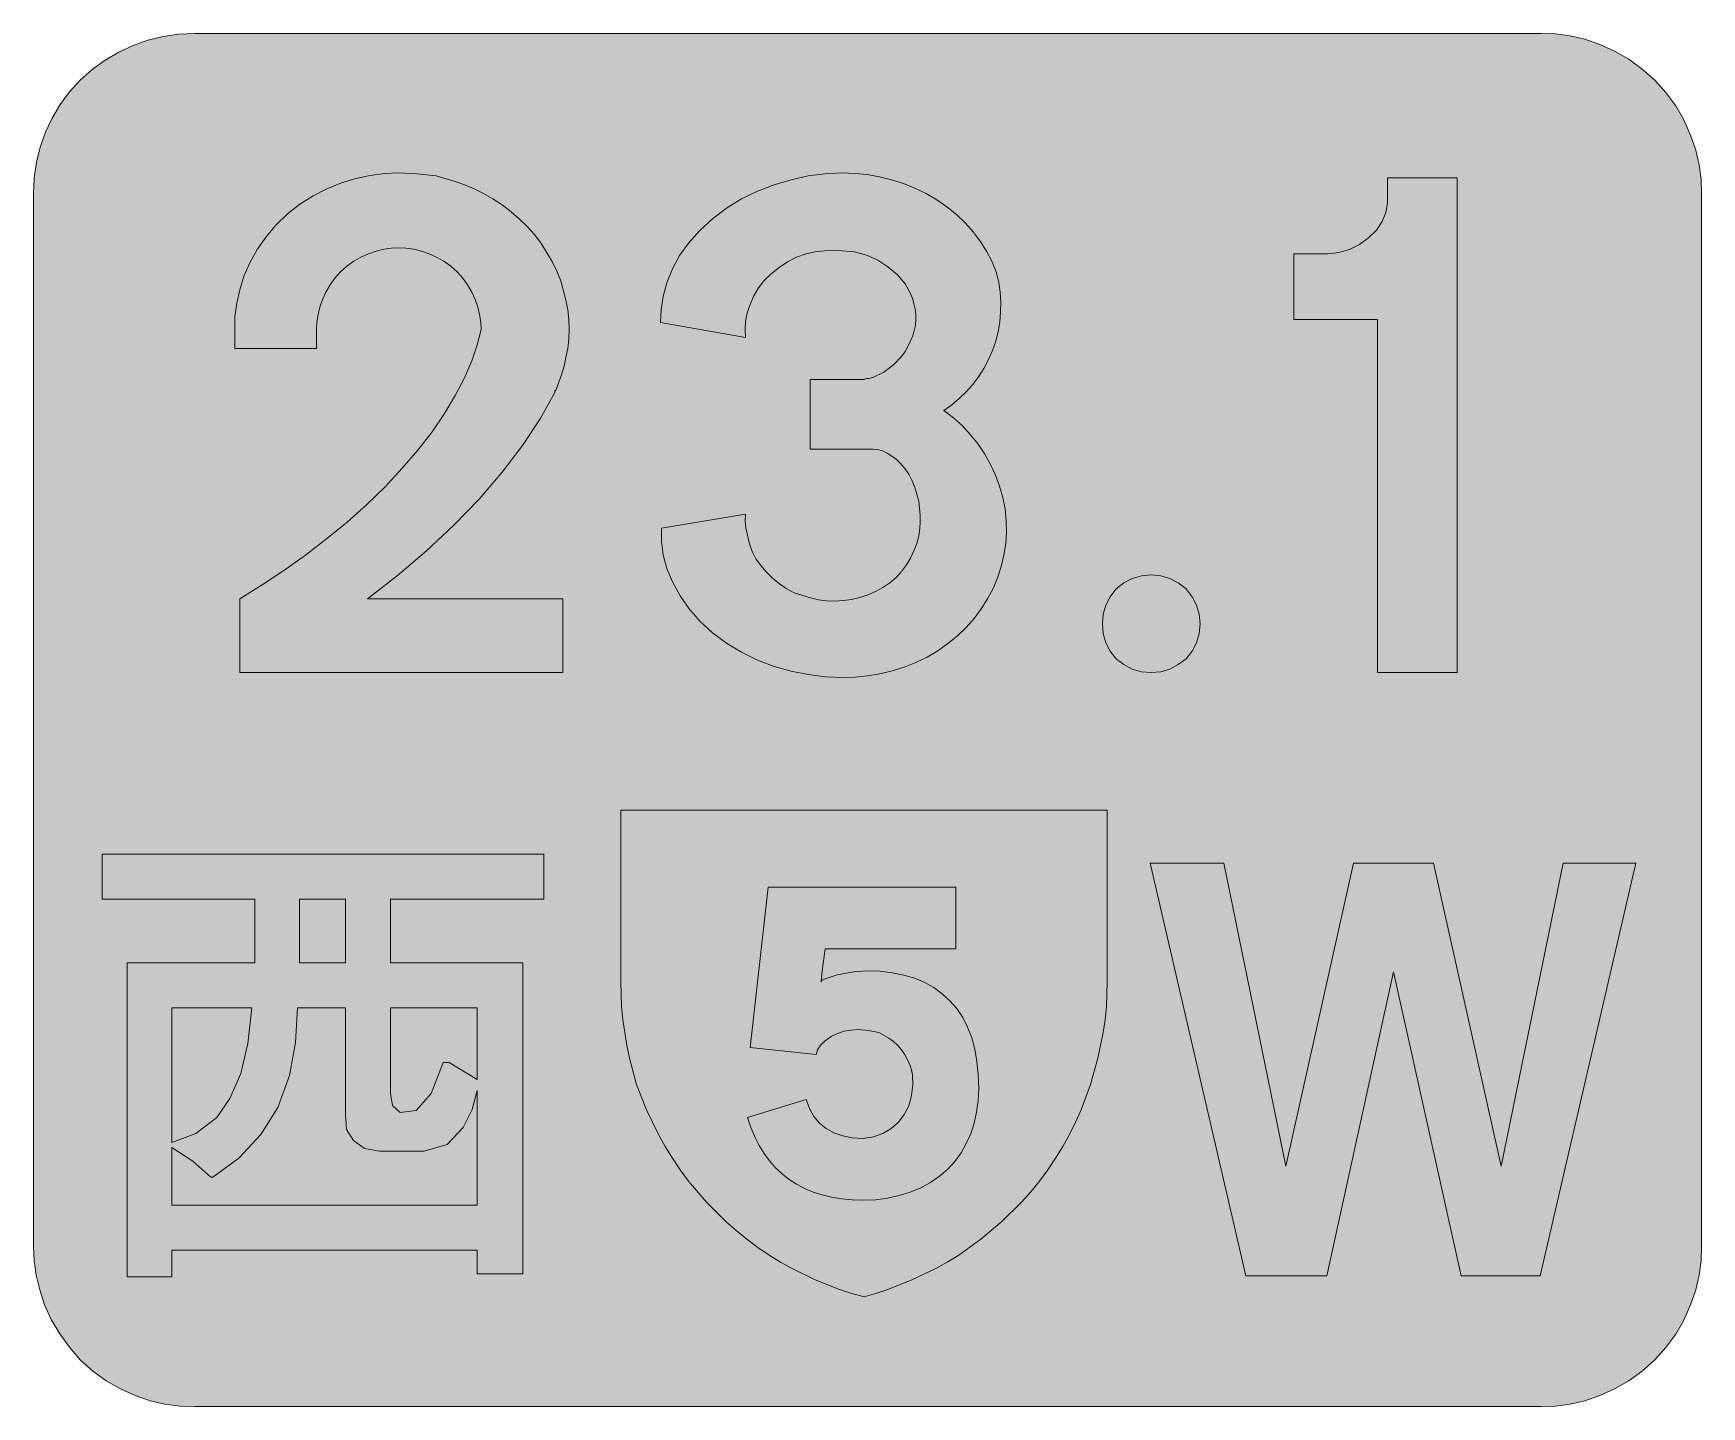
# Model space of a CAD drawing. Header units: metres. Extents: x 135 to 436, y 12 to 260.
import ezdxf

# ---------------------------------------------------------------- set-up
doc = ezdxf.new("R2010")
doc.units = ezdxf.units.M
for name, color, linetype, true_color in [('FILL_BLACK_000000', 7, 'Continuous', 0x000000), ('FILL_LIME_00FF00', 7, 'Continuous', 0x00ff00), ('FILL_WHITE_FFFFFF', 7, 'Continuous', 0xffffff), ('FILL_YELLOW_FFFF00', 7, 'Continuous', 0xffff00)]:
    doc.layers.add(name, color=color, linetype=linetype, true_color=true_color)

msp = doc.modelspace()

# ---------------------------------------------------------------- hatches: boundary and pattern name
at = {"layer": 'FILL_BLACK_000000', "true_color": 0x000000}
h = msp.add_hatch(color=7, dxfattribs=at)
h.dxf.hatch_style = 1
h.paths.add_polyline_path([(301.14, 94.68), (277.56, 94.68), (277.02, 90.72), (276.84, 88.74), (277, 89.01), (277.56, 89.28), (279.72, 90), (282.78, 90.54), (285.12, 90.72), (287.48, 90.64), (289.71, 90.38), (291.79, 89.96), (293.74, 89.37), (295.54, 88.61), (297.19, 87.68), (298.7, 86.59), (300.06, 85.32), (301.32, 83.89), (302.39, 82.29), (303.29, 80.53), (304.02, 78.62), (304.58, 76.55), (304.97, 74.33), (305.2, 71.98), (305.28, 69.48), (305.19, 67.3), (304.91, 65.2), (304.46, 63.21), (303.84, 61.31), (303.05, 59.53), (302.09, 57.86), (300.97, 56.32), (299.7, 54.9), (298.21, 53.63), (296.58, 52.51), (294.81, 51.55), (292.93, 50.76), (290.93, 50.14), (288.84, 49.69), (286.66, 49.41), (284.4, 49.32), (282.42, 49.38), (280.53, 49.56), (278.72, 49.85), (277.01, 50.26), (275.39, 50.79), (273.85, 51.44), (272.41, 52.2), (271.06, 53.08), (269.8, 54.07), (268.62, 55.18), (267.54, 56.41), (266.55, 57.75), (265.66, 59.21), (264.85, 60.78), (264.14, 62.46), (263.52, 64.26), (274.14, 67.5), (274.75, 65.85), (275.53, 64.42), (276.52, 63.22), (277.74, 62.28), (279.16, 61.47), (280.73, 60.91), (282.47, 60.58), (284.4, 60.48), (286.28, 60.77), (287.98, 61.37), (289.49, 62.24), (290.79, 63.38), (291.85, 64.77), (292.65, 66.38), (293.18, 68.2), (293.4, 70.2), (293.33, 71.93), (293.17, 72.86), (292.86, 73.8), (291.91, 75.65), (291.34, 76.48), (290.7, 77.22), (289.89, 77.97), (289.06, 78.59), (287.28, 79.56), (285.39, 79.97), (283.5, 80.1), (282.26, 80.03), (281, 79.81), (279.78, 79.42), (278.64, 78.84), (277.56, 78.11), (276.75, 77.29), (276.21, 76.44), (275.94, 75.6), (264.06, 76.86), (267.3, 105.84), (301.14, 105.84), (301.14, 94.68)])
at = {"layer": 'FILL_LIME_00FF00', "true_color": 0x00ff00}
h = msp.add_hatch(color=7, dxfattribs=at)
h.dxf.hatch_style = 1
h.paths.add_polyline_path([(406.8, 259.92), (409.4, 259.81), (412.04, 259.47), (414.72, 258.86), (417.42, 257.94), (420.08, 256.72), (422.64, 255.24), (425.06, 253.48), (427.32, 251.46), (429.34, 249.23), (431.1, 246.85), (432.58, 244.3), (433.8, 241.56), (434.72, 238.86), (435.33, 236.18), (435.67, 233.54), (435.78, 230.94), (435.78, 41.04), (435.67, 38.44), (435.33, 35.8), (434.72, 33.12), (433.8, 30.42), (432.58, 27.68), (431.1, 25.13), (429.34, 22.75), (427.32, 20.52), (425.06, 18.49), (422.64, 16.74), (420.08, 15.25), (417.42, 14.04), (414.72, 13.12), (412.04, 12.51), (409.4, 12.17), (406.8, 12.06), (163.8, 12.06), (161.1, 12.17), (158.4, 12.51), (155.7, 13.12), (153, 14.04), (150.34, 15.25), (147.78, 16.74), (145.36, 18.49), (143.1, 20.52), (141.15, 22.78), (139.39, 25.2), (137.86, 27.76), (136.62, 30.42), (135.78, 33.12), (135.16, 35.8), (134.77, 38.44), (134.64, 41.04), (134.64, 230.94), (134.78, 233.82), (135.2, 236.65), (135.89, 239.41), (136.84, 242.08), (138.05, 244.64), (139.5, 247.06), (141.19, 249.35), (143.1, 251.46), (145.27, 253.37), (147.6, 255.06), (150.06, 256.51), (152.64, 257.71), (155.32, 258.67), (158.08, 259.36), (160.92, 259.78), (163.8, 259.92), (406.8, 259.92)])
at = {"layer": 'FILL_WHITE_FFFFFF', "true_color": 0xffffff}
h = msp.add_hatch(color=7, dxfattribs=at)
h.dxf.hatch_style = 1
h.paths.add_polyline_path([(171, 203.04), (171, 208.8), (171.35, 211.23), (171.88, 213.66), (172.65, 216.09), (173.7, 218.52), (175.05, 220.91), (176.65, 223.2), (178.48, 225.35), (180.54, 227.34), (182.77, 229.1), (185.13, 230.6), (187.63, 231.87), (190.26, 232.92), (192.85, 233.73), (195.46, 234.29), (198.03, 234.62), (200.52, 234.72), (203.87, 234.58), (207.36, 234.18), (210.78, 233.21), (212.52, 232.59), (214.2, 231.84), (215.92, 230.99), (217.6, 230.04), (219.24, 228.95), (220.86, 227.7), (222.31, 226.45), (223.69, 225.11), (225.01, 223.68), (226.26, 222.12), (228.26, 218.77), (229.12, 217.03), (229.86, 215.28), (230.78, 211.77), (231.1, 210.01), (231.3, 208.26), (231.37, 206.43), (231.3, 204.7), (231.1, 203.05), (230.76, 201.42), (230.43, 199.83), (229.99, 198.31), (228.96, 195.48), (228.78, 195.48), (228.78, 195.12), (226.11, 190.36), (222.95, 185.56), (219.29, 180.72), (215.1, 175.86), (210.56, 171.15), (205.63, 166.52), (200.39, 162.06), (194.94, 157.86), (230.22, 157.86), (230.22, 144.54), (171.9, 144.54), (171.9, 157.86), (175.92, 160.36), (179.86, 162.99), (183.75, 165.76), (187.56, 168.66), (191.27, 171.69), (194.8, 174.85), (198.14, 178.1), (201.24, 181.44), (204.07, 184.71), (206.62, 188.01), (208.86, 191.31), (210.78, 194.58), (212.47, 197.75), (213.79, 200.79), (214.78, 203.69), (215.46, 206.46), (215.39, 207.81), (215.19, 209.16), (214.85, 210.51), (214.38, 211.86), (213.77, 213.2), (213.03, 214.51), (212.15, 215.76), (211.14, 216.9), (210, 217.91), (208.75, 218.79), (207.44, 219.53), (206.1, 220.14), (204.72, 220.61), (203.31, 220.95), (201.9, 221.15), (200.52, 221.22), (199.25, 221.15), (197.89, 220.95), (196.5, 220.61), (195.12, 220.14), (193.78, 219.53), (192.46, 218.79), (191.22, 217.91), (190.08, 216.9), (189.07, 215.76), (188.19, 214.51), (187.45, 213.2), (186.84, 211.86), (186.37, 210.51), (186.03, 209.16), (185.83, 207.81), (185.76, 206.46), (185.76, 203.04), (171, 203.04)])
h = msp.add_hatch(color=7, dxfattribs=at)
h.dxf.hatch_style = 1
h.paths.add_polyline_path([(294.73, 171.75), (294.7, 172.93), (294.48, 175.5), (293.78, 177.93), (293.29, 179.14), (292.68, 180.36), (291.97, 181.37), (291.22, 182.25), (290.43, 182.99), (289.62, 183.6), (288.78, 184.18), (287.91, 184.57), (287.04, 184.79), (286.2, 184.86), (274.86, 184.86), (274.86, 197.46), (284.58, 197.46), (285.03, 197.62), (285.48, 197.64), (286.2, 197.82), (288.15, 198.79), (289.89, 200.07), (291.36, 201.62), (291.98, 202.48), (292.5, 203.4), (293.38, 205.32), (293.85, 207.27), (293.93, 208.25), (293.92, 209.22), (293.8, 210.19), (293.58, 211.14), (293.33, 212.08), (292.98, 212.99), (291.98, 214.74), (290.62, 216.35), (288.9, 217.8), (287.05, 219.01), (285.03, 219.91), (282.88, 220.48), (280.62, 220.68), (279.08, 220.75), (277.45, 220.68), (275.79, 220.48), (274.14, 220.14), (272.42, 219.5), (270.79, 218.68), (269.25, 217.68), (267.84, 216.54), (266.59, 215.36), (265.54, 214.02), (264.7, 212.54), (264.06, 210.96), (263.51, 209.47), (263.2, 207.99), (263.1, 206.5), (263.16, 205.02), (247.86, 207.72), (247.97, 210.05), (248.33, 212.44), (249, 214.91), (250.02, 217.44), (251.3, 219.83), (252.94, 222.14), (254.93, 224.35), (257.22, 226.44), (259.75, 228.36), (262.46, 230.04), (265.35, 231.45), (268.38, 232.56), (271.44, 233.5), (274.5, 234.18), (277.56, 234.58), (280.62, 234.72), (282.91, 234.64), (285.16, 234.42), (287.39, 234.04), (289.57, 233.5), (291.71, 232.82), (293.78, 231.99), (295.79, 231), (297.72, 229.86), (299.55, 228.59), (301.26, 227.2), (302.83, 225.7), (304.27, 224.1), (305.56, 222.4), (306.71, 220.6), (307.69, 218.7), (308.52, 216.72), (308.92, 214.96), (309.17, 213.18), (309.27, 211.41), (309.24, 209.63), (309.07, 207.87), (308.77, 206.11), (308.35, 204.38), (307.8, 202.68), (307.07, 201.03), (306.22, 199.45), (305.26, 197.95), (304.2, 196.54), (303.04, 195.22), (301.78, 194), (300.42, 192.88), (298.98, 191.88), (300.73, 190.53), (302.35, 189.06), (303.83, 187.47), (305.17, 185.78), (306.36, 184), (307.41, 182.13), (308.31, 180.2), (309.06, 178.2), (309.64, 176.16), (310.04, 174.09), (310.26, 172.01), (310.3, 169.92), (310.16, 167.83), (309.84, 165.75), (309.36, 163.68), (308.7, 161.64), (307.87, 159.71), (306.89, 157.84), (305.74, 156.04), (304.45, 154.33), (303.01, 152.71), (301.44, 151.19), (299.73, 149.78), (297.9, 148.5), (295.96, 147.36), (293.93, 146.37), (291.83, 145.54), (289.66, 144.85), (287.45, 144.32), (285.19, 143.94), (282.91, 143.72), (280.62, 143.64), (277.63, 143.77), (274.5, 144.18), (271.44, 144.83), (268.38, 145.62), (265.35, 146.8), (262.46, 148.21), (259.75, 149.85), (257.22, 151.74), (254.96, 153.83), (253.01, 156.06), (251.37, 158.42), (250.02, 160.92), (249, 163.35), (248.35, 165.78), (248.05, 168.21), (248.04, 170.64), (263.16, 173.16), (263.12, 171.91), (263.25, 170.59), (263.88, 167.76), (264.38, 166.42), (265.07, 165.1), (265.93, 163.86), (266.94, 162.72), (268.08, 161.57), (269.32, 160.56), (270.64, 159.68), (271.98, 158.94), (274.93, 158.02), (276.36, 157.7), (277.74, 157.5), (279.29, 157.44), (280.83, 157.53), (282.35, 157.75), (283.84, 158.11), (285.28, 158.59), (286.68, 159.2), (288, 159.91), (289.26, 160.74), (290.36, 161.73), (291.34, 162.82), (292.22, 163.98), (292.97, 165.22), (293.6, 166.51), (294.09, 167.85), (294.45, 169.23), (294.66, 170.64), (294.73, 171.75)])
h = msp.add_hatch(color=7, dxfattribs=at)
h.dxf.hatch_style = 1
h.paths.add_polyline_path([(377.28, 144.54), (377.28, 208.26), (362.16, 208.26), (362.16, 220.14), (368.28, 220.14), (370.29, 220.34), (372.24, 220.91), (374.05, 221.81), (375.66, 223.02), (377.08, 224.43), (378.11, 225.97), (378.77, 227.6), (379.08, 229.32), (379.08, 233.82), (391.68, 233.82), (391.68, 144.54), (377.28, 144.54)])
h = msp.add_hatch(color=7, dxfattribs=at)
h.dxf.hatch_style = 1
h.paths.add_polyline_path([(345.07, 151.62), (344.59, 149.94), (343.8, 148.4), (342.72, 147.06), (341.31, 145.98), (339.77, 145.19), (338.14, 144.71), (336.42, 144.54), (334.68, 144.71), (333, 145.19), (331.46, 145.98), (330.12, 147.06), (329.04, 148.4), (328.25, 149.94), (327.77, 151.62), (327.6, 153.36), (327.77, 155.08), (328.25, 156.71), (329.04, 158.25), (330.12, 159.66), (331.46, 160.74), (333, 161.53), (334.68, 162.01), (336.42, 162.18), (338.14, 162.01), (339.77, 161.53), (341.31, 160.74), (342.72, 159.66), (343.8, 158.25), (344.59, 156.71), (345.07, 155.08), (345.24, 153.36), (345.07, 151.62)])
h = msp.add_hatch(color=7, dxfattribs=at)
h.dxf.hatch_style = 1
h.paths.add_polyline_path([(159.66, 35.46), (151.56, 35.46), (151.56, 92.16), (174.6, 92.16), (174.6, 103.68), (147.06, 103.68), (147.06, 111.78), (226.8, 111.78), (226.8, 103.68), (199.08, 103.68), (199.08, 92.16), (223.02, 92.16), (223.02, 36), (214.74, 36), (214.74, 40.32), (159.66, 40.32), (159.66, 35.46)])
h.paths.add_polyline_path([(190.98, 92.16), (190.98, 103.68), (182.7, 103.68), (182.7, 92.16), (190.98, 92.16)], flags=16)
h.paths.add_polyline_path([(203.76, 65.52), (206.46, 68.58), (208.62, 74.16), (209.7, 74.16), (214.74, 71.1), (214.74, 84.06), (199.08, 84.06), (199.08, 68.58), (199.44, 66.42), (200.88, 65.16), (203.76, 65.52)], flags=16)
h.paths.add_polyline_path([(167.76, 64.26), (170.1, 67.68), (172.08, 72.18), (173.34, 77.58), (174.06, 84.06), (159.66, 84.06), (159.66, 59.76), (163.98, 61.38), (167.76, 64.26)], flags=16)
h.paths.add_polyline_path([(214.74, 69.12), (213.84, 65.7), (212.22, 62.46), (209.34, 59.4), (205.2, 58.14), (197.1, 58.14), (194.4, 58.68), (192.42, 60.12), (191.16, 62.1), (190.98, 64.8), (190.98, 84.06), (182.34, 84.06), (181.98, 77.76), (180.9, 71.82), (178.74, 66.06), (175.68, 61.2), (171.72, 56.88), (167.04, 53.46), (166.68, 53.46), (163.44, 56.34), (159.66, 58.86), (159.66, 48.42), (214.74, 48.42), (214.74, 69.12)], flags=16)
h = msp.add_hatch(color=7, dxfattribs=at)
h.dxf.hatch_style = 1
h.paths.add_polyline_path([(336.24, 110.16), (349.56, 110.16), (360.72, 55.44), (372.96, 110.16), (387.36, 110.16), (399.6, 55.44), (410.76, 110.16), (423.9, 110.16), (406.62, 35.64), (392.4, 35.64), (380.16, 90.54), (368.1, 35.64), (353.52, 35.64), (336.24, 110.16)])
at = {"layer": 'FILL_YELLOW_FFFF00', "true_color": 0xffff00}
h = msp.add_hatch(color=7, dxfattribs=at)
h.dxf.hatch_style = 1
h.paths.add_polyline_path([(282.39, 32.46), (280.17, 33.19), (275.76, 34.92), (271.62, 36.97), (269.53, 38.13), (267.48, 39.42), (265.42, 40.81), (263.43, 42.29), (261.51, 43.84), (259.65, 45.47), (256.14, 48.96), (252.9, 52.74), (251.4, 54.79), (249.99, 56.89), (248.69, 59.02), (247.48, 61.2), (245.33, 65.65), (243.54, 70.2), (242.26, 74.95), (241.74, 77.26), (241.38, 79.56), (241.04, 81.88), (240.82, 84.22), (240.66, 88.74), (240.66, 119.7), (328.5, 119.7), (328.5, 88.74), (328.34, 84.22), (328.12, 81.88), (327.78, 79.56), (326.81, 74.95), (325.44, 70.2), (324.65, 67.91), (323.75, 65.65), (322.76, 63.41), (321.66, 61.2), (320.46, 59.02), (319.16, 56.89), (317.76, 54.79), (316.26, 52.74), (314.67, 50.82), (312.99, 48.96), (309.44, 45.47), (305.65, 42.29), (301.68, 39.42), (299.62, 38.13), (297.52, 36.97), (293.22, 34.92), (288.9, 33.19), (286.74, 32.46), (284.58, 31.86), (282.39, 32.46)])

# ---------------------------------------------------------------- linework, layer by layer
at = {"layer": 'FILL_BLACK_000000', "lineweight": 0, "true_color": 0x000000}
msp.add_lwpolyline([(301.14, 94.68), (277.56, 94.68), (277.02, 90.72), (276.84, 88.74), (277, 89.01), (277.56, 89.28), (279.72, 90), (282.78, 90.54), (285.12, 90.72), (287.48, 90.64), (289.71, 90.38), (291.79, 89.96), (293.74, 89.37), (295.54, 88.61), (297.19, 87.68), (298.7, 86.59), (300.06, 85.32), (301.32, 83.89), (302.39, 82.29), (303.29, 80.53), (304.02, 78.62), (304.58, 76.55), (304.97, 74.33), (305.2, 71.98), (305.28, 69.48), (305.19, 67.3), (304.91, 65.2), (304.46, 63.21), (303.84, 61.31), (303.05, 59.53), (302.09, 57.86), (300.97, 56.32), (299.7, 54.9), (298.21, 53.63), (296.58, 52.51), (294.81, 51.55), (292.93, 50.76), (290.93, 50.14), (288.84, 49.69), (286.66, 49.41), (284.4, 49.32), (282.42, 49.38), (280.53, 49.56), (278.72, 49.85), (277.01, 50.26), (275.39, 50.79), (273.85, 51.44), (272.41, 52.2), (271.06, 53.08), (269.8, 54.07), (268.62, 55.18), (267.54, 56.41), (266.55, 57.75), (265.66, 59.21), (264.85, 60.78), (264.14, 62.46), (263.52, 64.26), (274.14, 67.5), (274.75, 65.85), (275.53, 64.42), (276.52, 63.22), (277.74, 62.28), (279.16, 61.47), (280.73, 60.91), (282.47, 60.58), (284.4, 60.48), (286.28, 60.77), (287.98, 61.37), (289.49, 62.24), (290.79, 63.38), (291.85, 64.77), (292.65, 66.38), (293.18, 68.2), (293.4, 70.2), (293.33, 71.93), (293.17, 72.86), (292.86, 73.8), (291.91, 75.65), (291.34, 76.48), (290.7, 77.22), (289.89, 77.97), (289.06, 78.59), (287.28, 79.56), (285.39, 79.97), (283.5, 80.1), (282.26, 80.03), (281, 79.81), (279.78, 79.42), (278.64, 78.84), (277.56, 78.11), (276.75, 77.29), (276.21, 76.44), (275.94, 75.6), (264.06, 76.86), (267.3, 105.84), (301.14, 105.84)], close=True, dxfattribs=at)
at = {"layer": 'FILL_LIME_00FF00', "lineweight": 0, "true_color": 0x00ff00}
msp.add_lwpolyline([(406.8, 259.92), (409.4, 259.81), (412.04, 259.47), (414.72, 258.86), (417.42, 257.94), (420.08, 256.72), (422.64, 255.24), (425.06, 253.48), (427.32, 251.46), (429.34, 249.23), (431.1, 246.85), (432.58, 244.3), (433.8, 241.56), (434.72, 238.86), (435.33, 236.18), (435.67, 233.54), (435.78, 230.94), (435.78, 41.04), (435.67, 38.44), (435.33, 35.8), (434.72, 33.12), (433.8, 30.42), (432.58, 27.68), (431.1, 25.13), (429.34, 22.75), (427.32, 20.52), (425.06, 18.49), (422.64, 16.74), (420.08, 15.25), (417.42, 14.04), (414.72, 13.12), (412.04, 12.51), (409.4, 12.17), (406.8, 12.06), (163.8, 12.06), (161.1, 12.17), (158.4, 12.51), (155.7, 13.12), (153, 14.04), (150.34, 15.25), (147.78, 16.74), (145.36, 18.49), (143.1, 20.52), (141.15, 22.78), (139.39, 25.2), (137.86, 27.76), (136.62, 30.42), (135.78, 33.12), (135.16, 35.8), (134.77, 38.44), (134.64, 41.04), (134.64, 230.94), (134.78, 233.82), (135.2, 236.65), (135.89, 239.41), (136.84, 242.08), (138.05, 244.64), (139.5, 247.06), (141.19, 249.35), (143.1, 251.46), (145.27, 253.37), (147.6, 255.06), (150.06, 256.51), (152.64, 257.71), (155.32, 258.67), (158.08, 259.36), (160.92, 259.78), (163.8, 259.92)], close=True, dxfattribs=at)
at = {"layer": 'FILL_WHITE_FFFFFF', "lineweight": 0, "true_color": 0xffffff}
for points in [[(171, 203.04), (171, 208.8), (171.35, 211.23), (171.88, 213.66), (172.65, 216.09), (173.7, 218.52), (175.05, 220.91), (176.65, 223.2), (178.48, 225.35), (180.54, 227.34), (182.77, 229.1), (185.13, 230.6), (187.63, 231.87), (190.26, 232.92), (192.85, 233.73), (195.46, 234.29), (198.03, 234.62), (200.52, 234.72), (203.87, 234.58), (207.36, 234.18), (210.78, 233.21), (212.52, 232.59), (214.2, 231.84), (215.92, 230.99), (217.6, 230.04), (219.24, 228.95), (220.86, 227.7), (222.31, 226.45), (223.69, 225.11), (225.01, 223.68), (226.26, 222.12), (228.26, 218.77), (229.12, 217.03), (229.86, 215.28), (230.78, 211.77), (231.1, 210.01), (231.3, 208.26), (231.37, 206.43), (231.3, 204.7), (231.1, 203.05), (230.76, 201.42), (230.43, 199.83), (229.99, 198.31), (228.96, 195.48), (228.78, 195.48), (228.78, 195.12), (226.11, 190.36), (222.95, 185.56), (219.29, 180.72), (215.1, 175.86), (210.56, 171.15), (205.63, 166.52), (200.39, 162.06), (194.94, 157.86), (230.22, 157.86), (230.22, 144.54), (171.9, 144.54), (171.9, 157.86), (175.92, 160.36), (179.86, 162.99), (183.75, 165.76), (187.56, 168.66), (191.27, 171.69), (194.8, 174.85), (198.14, 178.1), (201.24, 181.44), (204.07, 184.71), (206.62, 188.01), (208.86, 191.31), (210.78, 194.58), (212.47, 197.75), (213.79, 200.79), (214.78, 203.69), (215.46, 206.46), (215.39, 207.81), (215.19, 209.16), (214.85, 210.51), (214.38, 211.86), (213.77, 213.2), (213.03, 214.51), (212.15, 215.76), (211.14, 216.9), (210, 217.91), (208.75, 218.79), (207.44, 219.53), (206.1, 220.14), (204.72, 220.61), (203.31, 220.95), (201.9, 221.15), (200.52, 221.22), (199.25, 221.15), (197.89, 220.95), (196.5, 220.61), (195.12, 220.14), (193.78, 219.53), (192.46, 218.79), (191.22, 217.91), (190.08, 216.9), (189.07, 215.76), (188.19, 214.51), (187.45, 213.2), (186.84, 211.86), (186.37, 210.51), (186.03, 209.16), (185.83, 207.81), (185.76, 206.46), (185.76, 203.04)], [(294.73, 171.75), (294.7, 172.93), (294.48, 175.5), (293.78, 177.93), (293.29, 179.14), (292.68, 180.36), (291.97, 181.37), (291.22, 182.25), (290.43, 182.99), (289.62, 183.6), (288.78, 184.18), (287.91, 184.57), (287.04, 184.79), (286.2, 184.86), (274.86, 184.86), (274.86, 197.46), (284.58, 197.46), (285.03, 197.62), (285.48, 197.64), (286.2, 197.82), (288.15, 198.79), (289.89, 200.07), (291.36, 201.62), (291.98, 202.48), (292.5, 203.4), (293.38, 205.32), (293.85, 207.27), (293.93, 208.25), (293.92, 209.22), (293.8, 210.19), (293.58, 211.14), (293.33, 212.08), (292.98, 212.99), (291.98, 214.74), (290.62, 216.35), (288.9, 217.8), (287.05, 219.01), (285.03, 219.91), (282.88, 220.48), (280.62, 220.68), (279.08, 220.75), (277.45, 220.68), (275.79, 220.48), (274.14, 220.14), (272.42, 219.5), (270.79, 218.68), (269.25, 217.68), (267.84, 216.54), (266.59, 215.36), (265.54, 214.02), (264.7, 212.54), (264.06, 210.96), (263.51, 209.47), (263.2, 207.99), (263.1, 206.5), (263.16, 205.02), (247.86, 207.72), (247.97, 210.05), (248.33, 212.44), (249, 214.91), (250.02, 217.44), (251.3, 219.83), (252.94, 222.14), (254.93, 224.35), (257.22, 226.44), (259.75, 228.36), (262.46, 230.04), (265.35, 231.45), (268.38, 232.56), (271.44, 233.5), (274.5, 234.18), (277.56, 234.58), (280.62, 234.72), (282.91, 234.64), (285.16, 234.42), (287.39, 234.04), (289.57, 233.5), (291.71, 232.82), (293.78, 231.99), (295.79, 231), (297.72, 229.86), (299.55, 228.59), (301.26, 227.2), (302.83, 225.7), (304.27, 224.1), (305.56, 222.4), (306.71, 220.6), (307.69, 218.7), (308.52, 216.72), (308.92, 214.96), (309.17, 213.18), (309.27, 211.41), (309.24, 209.63), (309.07, 207.87), (308.77, 206.11), (308.35, 204.38), (307.8, 202.68), (307.07, 201.03), (306.22, 199.45), (305.26, 197.95), (304.2, 196.54), (303.04, 195.22), (301.78, 194), (300.42, 192.88), (298.98, 191.88), (300.73, 190.53), (302.35, 189.06), (303.83, 187.47), (305.17, 185.78), (306.36, 184), (307.41, 182.13), (308.31, 180.2), (309.06, 178.2), (309.64, 176.16), (310.04, 174.09), (310.26, 172.01), (310.3, 169.92), (310.16, 167.83), (309.84, 165.75), (309.36, 163.68), (308.7, 161.64), (307.87, 159.71), (306.89, 157.84), (305.74, 156.04), (304.45, 154.33), (303.01, 152.71), (301.44, 151.19), (299.73, 149.78), (297.9, 148.5), (295.96, 147.36), (293.93, 146.37), (291.83, 145.54), (289.66, 144.85), (287.45, 144.32), (285.19, 143.94), (282.91, 143.72), (280.62, 143.64), (277.63, 143.77), (274.5, 144.18), (271.44, 144.83), (268.38, 145.62), (265.35, 146.8), (262.46, 148.21), (259.75, 149.85), (257.22, 151.74), (254.96, 153.83), (253.01, 156.06), (251.37, 158.42), (250.02, 160.92), (249, 163.35), (248.35, 165.78), (248.05, 168.21), (248.04, 170.64), (263.16, 173.16), (263.12, 171.91), (263.25, 170.59), (263.88, 167.76), (264.38, 166.42), (265.07, 165.1), (265.93, 163.86), (266.94, 162.72), (268.08, 161.57), (269.32, 160.56), (270.64, 159.68), (271.98, 158.94), (274.93, 158.02), (276.36, 157.7), (277.74, 157.5), (279.29, 157.44), (280.83, 157.53), (282.35, 157.75), (283.84, 158.11), (285.28, 158.59), (286.68, 159.2), (288, 159.91), (289.26, 160.74), (290.36, 161.73), (291.34, 162.82), (292.22, 163.98), (292.97, 165.22), (293.6, 166.51), (294.09, 167.85), (294.45, 169.23), (294.66, 170.64)], [(377.28, 144.54), (377.28, 208.26), (362.16, 208.26), (362.16, 220.14), (368.28, 220.14), (370.29, 220.34), (372.24, 220.91), (374.05, 221.81), (375.66, 223.02), (377.08, 224.43), (378.11, 225.97), (378.77, 227.6), (379.08, 229.32), (379.08, 233.82), (391.68, 233.82), (391.68, 144.54)], [(345.07, 151.62), (344.59, 149.94), (343.8, 148.4), (342.72, 147.06), (341.31, 145.98), (339.77, 145.19), (338.14, 144.71), (336.42, 144.54), (334.68, 144.71), (333, 145.19), (331.46, 145.98), (330.12, 147.06), (329.04, 148.4), (328.25, 149.94), (327.77, 151.62), (327.6, 153.36), (327.77, 155.08), (328.25, 156.71), (329.04, 158.25), (330.12, 159.66), (331.46, 160.74), (333, 161.53), (334.68, 162.01), (336.42, 162.18), (338.14, 162.01), (339.77, 161.53), (341.31, 160.74), (342.72, 159.66), (343.8, 158.25), (344.59, 156.71), (345.07, 155.08), (345.24, 153.36)], [(159.66, 35.46), (151.56, 35.46), (151.56, 92.16), (174.6, 92.16), (174.6, 103.68), (147.06, 103.68), (147.06, 111.78), (226.8, 111.78), (226.8, 103.68), (199.08, 103.68), (199.08, 92.16), (223.02, 92.16), (223.02, 36), (214.74, 36), (214.74, 40.32), (159.66, 40.32)], [(336.24, 110.16), (349.56, 110.16), (360.72, 55.44), (372.96, 110.16), (387.36, 110.16), (399.6, 55.44), (410.76, 110.16), (423.9, 110.16), (406.62, 35.64), (392.4, 35.64), (380.16, 90.54), (368.1, 35.64), (353.52, 35.64)], [(190.98, 92.16), (190.98, 103.68), (182.7, 103.68), (182.7, 92.16)], [(167.76, 64.26), (170.1, 67.68), (172.08, 72.18), (173.34, 77.58), (174.06, 84.06), (159.66, 84.06), (159.66, 59.76), (163.98, 61.38)], [(214.74, 69.12), (213.84, 65.7), (212.22, 62.46), (209.34, 59.4), (205.2, 58.14), (197.1, 58.14), (194.4, 58.68), (192.42, 60.12), (191.16, 62.1), (190.98, 64.8), (190.98, 84.06), (182.34, 84.06), (181.98, 77.76), (180.9, 71.82), (178.74, 66.06), (175.68, 61.2), (171.72, 56.88), (167.04, 53.46), (166.68, 53.46), (163.44, 56.34), (159.66, 58.86), (159.66, 48.42), (214.74, 48.42)], [(203.76, 65.52), (206.46, 68.58), (208.62, 74.16), (209.7, 74.16), (214.74, 71.1), (214.74, 84.06), (199.08, 84.06), (199.08, 68.58), (199.44, 66.42), (200.88, 65.16)]]:
    msp.add_lwpolyline(points, close=True, dxfattribs=at)
at = {"layer": 'FILL_YELLOW_FFFF00', "lineweight": 0, "true_color": 0xffff00}
msp.add_lwpolyline([(282.39, 32.46), (280.17, 33.19), (275.76, 34.92), (271.62, 36.97), (269.53, 38.13), (267.48, 39.42), (265.42, 40.81), (263.43, 42.29), (261.51, 43.84), (259.65, 45.47), (256.14, 48.96), (252.9, 52.74), (251.4, 54.79), (249.99, 56.89), (248.69, 59.02), (247.48, 61.2), (245.33, 65.65), (243.54, 70.2), (242.26, 74.95), (241.74, 77.26), (241.38, 79.56), (241.04, 81.88), (240.82, 84.22), (240.66, 88.74), (240.66, 119.7), (328.5, 119.7), (328.5, 88.74), (328.34, 84.22), (328.12, 81.88), (327.78, 79.56), (326.81, 74.95), (325.44, 70.2), (324.65, 67.91), (323.75, 65.65), (322.76, 63.41), (321.66, 61.2), (320.46, 59.02), (319.16, 56.89), (317.76, 54.79), (316.26, 52.74), (314.67, 50.82), (312.99, 48.96), (309.44, 45.47), (305.65, 42.29), (301.68, 39.42), (299.62, 38.13), (297.52, 36.97), (293.22, 34.92), (288.9, 33.19), (286.74, 32.46), (284.58, 31.86)], close=True, dxfattribs=at)

doc.saveas('drawing.dxf')
